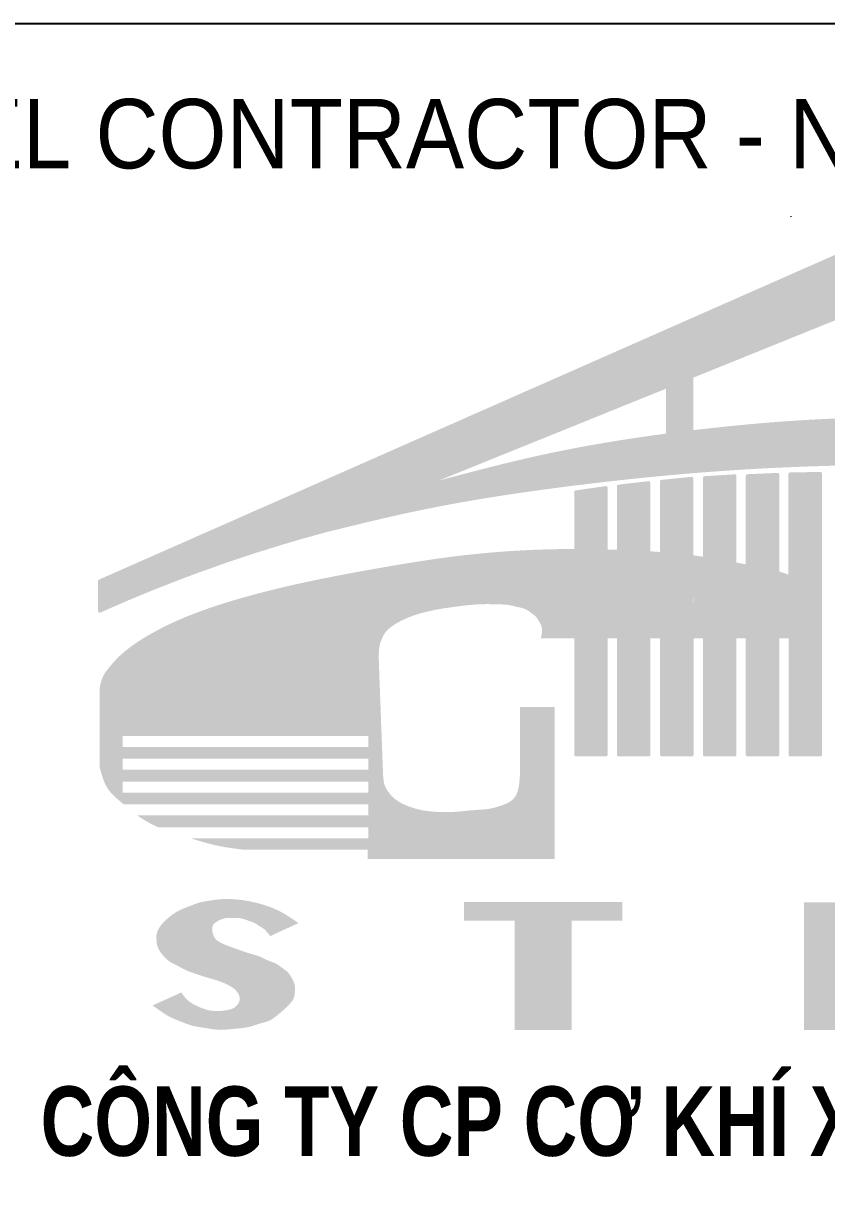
# Model space of a CAD drawing. Header units: inches. Extents: x 2 to 32666, y -5537 to 22.
# Drawn here: x 17400.42 to 17421.23, y -4098.97 to -4068.71 of the extents above; entities that cross this region are included whole.
import ezdxf
from ezdxf.enums import TextEntityAlignment as Align

# ---------------------------------------------------------------- set-up
doc = ezdxf.new("R2010")
doc.units = ezdxf.units.IN
doc.header["$MEASUREMENT"] = 0
doc.layers.add('2H-vua', color=2, linetype='Continuous', lineweight=20)
doc.layers.add('3', color=3, linetype='Continuous')
doc.layers.add('BAO KHUNG', color=31, linetype='Continuous')
doc.layers.add('Cover text', color=7, linetype='Continuous', true_color=0x52370f)
doc.styles.add('ARIAL-H', font='Vharial.ttf', dxfattribs={"width": 0.8})
doc.styles.get("Standard").update_dxf_attribs({"font": 'arial.ttf'})
doc.styles.add('TIEU DE', font='Vharialn.ttf')

# ---------------------------------------------------------------- blocks, each defined once
blk = doc.blocks.new('logo cpt')
at = {"layer": '2H-vua', "ltscale": 2}
h = blk.add_hatch(color=1, dxfattribs=at)
h.dxf.hatch_style = 1
edge = h.paths.add_edge_path()
edge.add_line((0, 0), (-59.277, -26.155))
edge.add_spline(control_points=[(-59.277, -26.155), (-59.307, -26.168), (-59.368, -26.193), (-59.374, -26.259), (-59.377, -26.292)], knot_values=[0, 0, 0, 0, 0.090528, 0.18293, 0.18293, 0.18293, 0.18293], degree=3, periodic=0)
edge.add_line((-59.377, -26.292), (-59.377, -28.414))
edge.add_spline(control_points=[(-59.377, -28.414), (-59.375, -28.438), (-59.371, -28.481), (-59.327, -28.53), (-59.27, -28.556), (-59.231, -28.544), (-59.213, -28.539)], knot_values=[0, 0, 0, 0, 0.068206, 0.126958, 0.189177, 0.244498, 0.244498, 0.244498, 0.244498], degree=3, periodic=0)
edge.add_line((-59.213, -28.539), (-57.353, -27.728))
edge.add_line((-57.353, -27.728), (-55.983, -27.156))
edge.add_line((-55.983, -27.156), (-54.903, -26.723))
edge.add_line((-54.903, -26.723), (-53.897, -26.328))
edge.add_line((-53.897, -26.328), (-52.38, -25.752))
edge.add_line((-52.38, -25.752), (-50.19, -24.97))
edge.add_line((-50.19, -24.97), (-49.016, -24.576))
edge.add_line((-49.016, -24.576), (-47.952, -24.226))
edge.add_line((-47.952, -24.226), (-46.167, -23.671))
edge.add_line((-46.167, -23.671), (-44.707, -23.241))
edge.add_line((-44.707, -23.241), (-43.013, -22.77))
edge.add_spline(control_points=[(-43.013, -22.77), (-40.847, -22.235), (-35.088, -20.813), (-24.452, -19.2), (-12.26, -18.036), (-3.723, -17.898), (0, -17.838)], knot_values=[0, 0, 0, 0, 6.689632, 17.790922, 32.231173, 43.398154, 43.398154, 43.398154, 43.398154], degree=3, periodic=0)
edge.add_spline(control_points=[(0, -17.838), (3.723, -17.898), (12.26, -18.036), (24.452, -19.2), (35.088, -20.813), (40.847, -22.235), (43.013, -22.77)], knot_values=[0, 0, 0, 0, 11.166981, 25.607232, 36.708522, 43.398154, 43.398154, 43.398154, 43.398154], degree=3, periodic=0)
edge.add_line((43.013, -22.77), (44.707, -23.241))
edge.add_line((44.707, -23.241), (46.167, -23.671))
edge.add_line((46.167, -23.671), (47.952, -24.226))
edge.add_line((47.952, -24.226), (49.016, -24.576))
edge.add_line((49.016, -24.576), (50.19, -24.97))
edge.add_line((50.19, -24.97), (52.38, -25.752))
edge.add_line((52.38, -25.752), (53.897, -26.328))
edge.add_line((53.897, -26.328), (54.903, -26.723))
edge.add_line((54.903, -26.723), (55.983, -27.156))
edge.add_line((55.983, -27.156), (57.353, -27.728))
edge.add_line((57.353, -27.728), (59.213, -28.539))
edge.add_spline(control_points=[(59.213, -28.539), (59.231, -28.544), (59.27, -28.556), (59.327, -28.53), (59.371, -28.481), (59.375, -28.438), (59.377, -28.414)], knot_values=[0, 0, 0, 0, 0.055322, 0.11754, 0.176292, 0.244498, 0.244498, 0.244498, 0.244498], degree=3, periodic=0)
edge.add_line((59.377, -28.414), (59.377, -26.292))
edge.add_spline(control_points=[(59.377, -26.292), (59.374, -26.259), (59.368, -26.193), (59.307, -26.168), (59.277, -26.155)], knot_values=[0, 0, 0, 0, 0.092401, 0.18293, 0.18293, 0.18293, 0.18293], degree=3, periodic=0)
edge.add_line((59.277, -26.155), (0, 0))
edge = h.paths.add_edge_path(flags=16)
edge.add_line((0.997, -5.35), (16.528, -11.63))
edge.add_line((16.528, -11.63), (16.528, -15.41))
edge.add_spline(control_points=[(16.528, -15.41), (13.874, -15.092), (8.705, -14.606), (3.515, -14.466), (0.997, -14.398)], knot_values=[18.676889, 18.676889, 18.676889, 18.676889, 26.68916, 34.246708, 34.246708, 34.246708, 34.246708], degree=3, periodic=0)
edge.add_line((0.997, -14.398), (0.997, -5.35))
edge = h.paths.add_edge_path(flags=16)
edge.add_line((-0.997, -5.35), (-0.997, -14.398))
edge.add_spline(control_points=[(-0.997, -14.398), (-3.515, -14.466), (-8.705, -14.606), (-13.874, -15.092), (-16.528, -15.41)], knot_values=[18.676889, 18.676889, 18.676889, 18.676889, 26.234437, 34.246708, 34.246708, 34.246708, 34.246708], degree=3, periodic=0)
edge.add_line((-16.528, -15.41), (-16.528, -11.63))
edge.add_line((-16.528, -11.63), (-0.997, -5.35))
edge = h.paths.add_edge_path(flags=16)
edge.add_line((18.495, -12.426), (34.834, -19.033))
edge.add_spline(control_points=[(34.834, -19.033), (32.364, -18.379), (26.982, -16.955), (21.483, -16.054), (18.495, -15.658)], knot_values=[0, 0, 0, 0, 7.661393, 16.695244, 16.695244, 16.695244, 16.695244], degree=3, periodic=0)
edge.add_line((18.495, -15.658), (18.495, -12.426))
edge = h.paths.add_edge_path(flags=16)
edge.add_line((-18.495, -12.426), (-18.495, -15.658))
edge.add_spline(control_points=[(-18.495, -15.658), (-21.483, -16.054), (-26.982, -16.955), (-32.364, -18.379), (-34.834, -19.033)], knot_values=[0, 0, 0, 0, 9.033851, 16.695244, 16.695244, 16.695244, 16.695244], degree=3, periodic=0)
edge.add_line((-34.834, -19.033), (-18.495, -12.426))
h = blk.add_hatch(color=1, dxfattribs=at)
h.dxf.hatch_style = 1
edge = h.paths.add_edge_path()
edge.add_spline(control_points=[(-22.695, -30.389), (-22.695, -28.259), (-22.695, -26.128), (-22.695, -23.997)], knot_values=[0.65234, 0.65234, 0.65234, 0.65234, 0.984869, 0.984869, 0.984869, 0.984869], weights=[1, 1, 1, 1], degree=3, periodic=0)
edge.add_spline(control_points=[(-22.695, -23.997), (-22.695, -22.513), (-22.695, -21.029), (-22.695, -19.544)], knot_values=[0.984869, 0.984869, 0.984869, 0.984869, 1.216541, 1.216541, 1.216541, 1.216541], weights=[1, 1, 1, 1], degree=3, periodic=0)
edge.add_spline(control_points=[(-22.695, -19.544), (-22.699, -19.53), (-22.707, -19.505), (-22.731, -19.468), (-22.765, -19.448), (-22.801, -19.431), (-22.824, -19.435), (-22.837, -19.437)], knot_values=[1.216541, 1.216541, 1.216541, 1.216541, 1.259596, 1.296989, 1.345872, 1.376028, 1.41378, 1.41378, 1.41378, 1.41378], weights=[1, 1, 1, 1, 1, 1, 1, 1], degree=3, periodic=0)
edge.add_line((-22.837, -19.437), (-24.981, -19.745))
edge.add_spline(control_points=[(-24.981, -19.745), (-25, -19.748), (-25.036, -19.755), (-25.076, -19.793), (-25.098, -19.834), (-25.099, -19.862), (-25.099, -19.873)], knot_values=[2.217254, 2.217254, 2.217254, 2.217254, 2.274562, 2.326082, 2.37697, 2.409598, 2.409598, 2.409598, 2.409598], weights=[1, 1, 1, 1, 1, 1, 1], degree=3, periodic=0)
edge.add_spline(control_points=[(-25.099, -19.873), (-25.099, -21.237), (-25.099, -22.601), (-25.099, -23.965)], knot_values=[2.000673, 2.000673, 2.000673, 2.000673, 2.217254, 2.217254, 2.217254, 2.217254], weights=[1, 1, 1, 1], degree=3, periodic=0)
edge.add_spline(control_points=[(-25.099, -23.965), (-25.099, -26.107), (-25.099, -28.248), (-25.099, -30.389)], knot_values=[1.660641, 1.660641, 1.660641, 1.660641, 2.000673, 2.000673, 2.000673, 2.000673], weights=[1, 1, 1, 1], degree=3, periodic=0)
edge.add_spline(control_points=[(-25.099, -30.389), (-25.099, -33.182), (-25.099, -35.974), (-25.099, -38.767)], knot_values=[1.217254, 1.217254, 1.217254, 1.217254, 1.660641, 1.660641, 1.660641, 1.660641], weights=[1, 1, 1, 1], degree=3, periodic=0)
edge.add_spline(control_points=[(-25.099, -38.767), (-25.096, -38.791), (-25.087, -38.842), (-25.028, -38.899), (-24.979, -38.898), (-24.957, -38.897)], knot_values=[1, 1, 1, 1, 1.073403, 1.153898, 1.217254, 1.217254, 1.217254, 1.217254], weights=[1, 1, 1, 1, 1, 1], degree=3, periodic=0)
edge.add_spline(control_points=[(-24.957, -38.897), (-24.251, -38.897), (-23.544, -38.897), (-22.837, -38.897)], knot_values=[0, 0, 0, 0, 1, 1, 1, 1], weights=[1, 1, 1, 1], degree=3, periodic=0)
edge.add_spline(control_points=[(-22.837, -38.897), (-22.815, -38.898), (-22.761, -38.9), (-22.705, -38.837), (-22.698, -38.786), (-22.695, -38.767)], knot_values=[0, 0, 0, 0, 0.063356, 0.156751, 0.216541, 0.216541, 0.216541, 0.216541], weights=[1, 1, 1, 1, 1, 1], degree=3, periodic=0)
edge.add_spline(control_points=[(-22.695, -38.767), (-22.695, -35.974), (-22.695, -33.182), (-22.695, -30.389)], knot_values=[0.216541, 0.216541, 0.216541, 0.216541, 0.65234, 0.65234, 0.65234, 0.65234], weights=[1, 1, 1, 1], degree=3, periodic=0)
edge = h.paths.add_edge_path()
edge.add_spline(control_points=[(-19.622, -30.389), (-19.622, -28.323), (-19.622, -26.24), (-19.622, -24.13)], knot_values=[0.650819, 0.650819, 0.650819, 0.650819, 0.970014, 0.970014, 0.970014, 0.970014], weights=[1, 1, 1, 1], degree=3, periodic=0)
edge.add_spline(control_points=[(-19.622, -24.13), (-19.622, -22.501), (-19.622, -20.855), (-19.622, -19.187)], knot_values=[0.970014, 0.970014, 0.970014, 0.970014, 1.216541, 1.216541, 1.216541, 1.216541], weights=[1, 1, 1, 1], degree=3, periodic=0)
edge.add_spline(control_points=[(-19.622, -19.187), (-19.626, -19.173), (-19.634, -19.148), (-19.658, -19.111), (-19.692, -19.091), (-19.728, -19.074), (-19.751, -19.078), (-19.764, -19.08)], knot_values=[1.216541, 1.216541, 1.216541, 1.216541, 1.259596, 1.296989, 1.345872, 1.376028, 1.41378, 1.41378, 1.41378, 1.41378], weights=[1, 1, 1, 1, 1, 1, 1, 1], degree=3, periodic=0)
edge.add_line((-19.764, -19.08), (-21.907, -19.331))
edge.add_spline(control_points=[(-21.907, -19.331), (-21.927, -19.334), (-21.963, -19.341), (-22.003, -19.379), (-22.025, -19.42), (-22.026, -19.448), (-22.026, -19.459)], knot_values=[2.217254, 2.217254, 2.217254, 2.217254, 2.274562, 2.326082, 2.37697, 2.409598, 2.409598, 2.409598, 2.409598], weights=[1, 1, 1, 1, 1, 1, 1], degree=3, periodic=0)
edge.add_spline(control_points=[(-22.026, -19.459), (-22.026, -20.999), (-22.026, -22.516), (-22.026, -24.017)], knot_values=[1.987897, 1.987897, 1.987897, 1.987897, 2.217254, 2.217254, 2.217254, 2.217254], weights=[1, 1, 1, 1], degree=3, periodic=0)
edge.add_spline(control_points=[(-22.026, -24.017), (-22.026, -26.171), (-22.026, -28.29), (-22.026, -30.389)], knot_values=[1.658755, 1.658755, 1.658755, 1.658755, 1.987897, 1.987897, 1.987897, 1.987897], weights=[1, 1, 1, 1], degree=3, periodic=0)
edge.add_spline(control_points=[(-22.026, -30.389), (-22.026, -33.206), (-22.026, -35.986), (-22.026, -38.767)], knot_values=[1.217254, 1.217254, 1.217254, 1.217254, 1.658755, 1.658755, 1.658755, 1.658755], weights=[1, 1, 1, 1], degree=3, periodic=0)
edge.add_spline(control_points=[(-22.026, -38.767), (-22.023, -38.791), (-22.014, -38.842), (-21.955, -38.899), (-21.906, -38.898), (-21.884, -38.897)], knot_values=[1, 1, 1, 1, 1.073403, 1.153898, 1.217254, 1.217254, 1.217254, 1.217254], weights=[1, 1, 1, 1, 1, 1], degree=3, periodic=0)
edge.add_spline(control_points=[(-21.884, -38.897), (-21.178, -38.897), (-20.471, -38.897), (-19.764, -38.897)], knot_values=[0, 0, 0, 0, 1, 1, 1, 1], weights=[1, 1, 1, 1], degree=3, periodic=0)
edge.add_spline(control_points=[(-19.764, -38.897), (-19.742, -38.898), (-19.688, -38.9), (-19.632, -38.837), (-19.625, -38.786), (-19.622, -38.767)], knot_values=[0, 0, 0, 0, 0.063356, 0.156751, 0.216541, 0.216541, 0.216541, 0.216541], weights=[1, 1, 1, 1, 1, 1], degree=3, periodic=0)
edge.add_spline(control_points=[(-19.622, -38.767), (-19.622, -35.984), (-19.622, -33.201), (-19.622, -30.389)], knot_values=[0.216541, 0.216541, 0.216541, 0.216541, 0.650819, 0.650819, 0.650819, 0.650819], weights=[1, 1, 1, 1], degree=3, periodic=0)
edge = h.paths.add_edge_path()
edge.add_spline(control_points=[(-16.507, -30.389), (-16.509, -28.433), (-16.511, -26.45), (-16.514, -24.422)], knot_values=[0.6495, 0.6495, 0.6495, 0.6495, 0.949016, 0.949016, 0.949016, 0.949016], weights=[1, 1, 1, 1], degree=3, periodic=0)
edge.add_spline(control_points=[(-16.514, -24.422), (-16.517, -22.612), (-16.521, -20.766), (-16.527, -18.872)], knot_values=[0.949016, 0.949016, 0.949016, 0.949016, 1.216541, 1.216541, 1.216541, 1.216541], weights=[1, 1, 1, 1], degree=3, periodic=0)
edge.add_spline(control_points=[(-16.527, -18.872), (-16.531, -18.858), (-16.539, -18.832), (-16.564, -18.795), (-16.597, -18.775), (-16.634, -18.758), (-16.657, -18.762), (-16.669, -18.765)], knot_values=[1.216541, 1.216541, 1.216541, 1.216541, 1.259596, 1.296989, 1.345872, 1.376028, 1.41378, 1.41378, 1.41378, 1.41378], weights=[1, 1, 1, 1, 1, 1, 1, 1], degree=3, periodic=0)
edge.add_line((-16.669, -18.765), (-18.813, -18.989))
edge.add_spline(control_points=[(-18.813, -18.989), (-18.832, -18.992), (-18.868, -18.999), (-18.909, -19.037), (-18.93, -19.078), (-18.931, -19.106), (-18.932, -19.117)], knot_values=[2.217254, 2.217254, 2.217254, 2.217254, 2.274562, 2.326082, 2.37697, 2.409598, 2.409598, 2.409598, 2.409598], weights=[1, 1, 1, 1, 1, 1, 1], degree=3, periodic=0)
edge.add_spline(control_points=[(-18.932, -19.117), (-18.926, -20.846), (-18.923, -22.53), (-18.92, -24.18)], knot_values=[1.972104, 1.972104, 1.972104, 1.972104, 2.217254, 2.217254, 2.217254, 2.217254], weights=[1, 1, 1, 1], degree=3, periodic=0)
edge.add_spline(control_points=[(-18.92, -24.18), (-18.916, -26.298), (-18.914, -28.36), (-18.912, -30.389)], knot_values=[1.657232, 1.657232, 1.657232, 1.657232, 1.972104, 1.972104, 1.972104, 1.972104], weights=[1, 1, 1, 1], degree=3, periodic=0)
edge.add_spline(control_points=[(-18.912, -30.389), (-18.911, -33.225), (-18.911, -35.996), (-18.911, -38.767)], knot_values=[1.217254, 1.217254, 1.217254, 1.217254, 1.657232, 1.657232, 1.657232, 1.657232], weights=[1, 1, 1, 1], degree=3, periodic=0)
edge.add_spline(control_points=[(-18.911, -38.767), (-18.907, -38.791), (-18.899, -38.842), (-18.839, -38.899), (-18.79, -38.898), (-18.768, -38.897)], knot_values=[1, 1, 1, 1, 1.073403, 1.153898, 1.217254, 1.217254, 1.217254, 1.217254], weights=[1, 1, 1, 1, 1, 1], degree=3, periodic=0)
edge.add_spline(control_points=[(-18.768, -38.897), (-18.062, -38.897), (-17.355, -38.897), (-16.648, -38.897)], knot_values=[0, 0, 0, 0, 1, 1, 1, 1], weights=[1, 1, 1, 1], degree=3, periodic=0)
edge.add_spline(control_points=[(-16.648, -38.897), (-16.626, -38.898), (-16.572, -38.9), (-16.516, -38.837), (-16.509, -38.786), (-16.506, -38.767)], knot_values=[0, 0, 0, 0, 0.063356, 0.156751, 0.216541, 0.216541, 0.216541, 0.216541], weights=[1, 1, 1, 1, 1, 1], degree=3, periodic=0)
edge.add_spline(control_points=[(-16.506, -38.767), (-16.506, -35.992), (-16.506, -33.218), (-16.507, -30.389)], knot_values=[0.216541, 0.216541, 0.216541, 0.216541, 0.6495, 0.6495, 0.6495, 0.6495], weights=[1, 1, 1, 1], degree=3, periodic=0)
edge = h.paths.add_edge_path()
edge.add_spline(control_points=[(-13.415, -30.389), (-13.415, -26.662), (-13.415, -22.816), (-13.415, -18.696)], knot_values=[0.648777, 0.648777, 0.648777, 0.648777, 1.216541, 1.216541, 1.216541, 1.216541], weights=[1, 1, 1, 1], degree=3, periodic=0)
edge.add_spline(control_points=[(-13.415, -18.696), (-13.42, -18.682), (-13.428, -18.657), (-13.452, -18.62), (-13.486, -18.6), (-13.522, -18.583), (-13.545, -18.587), (-13.558, -18.589)], knot_values=[1.216541, 1.216541, 1.216541, 1.216541, 1.259596, 1.296989, 1.345872, 1.376028, 1.41378, 1.41378, 1.41378, 1.41378], weights=[1, 1, 1, 1, 1, 1, 1, 1], degree=3, periodic=0)
edge.add_line((-13.558, -18.589), (-15.701, -18.722))
edge.add_spline(control_points=[(-15.701, -18.722), (-15.72, -18.726), (-15.757, -18.732), (-15.797, -18.77), (-15.818, -18.812), (-15.82, -18.84), (-15.82, -18.85)], knot_values=[2.217254, 2.217254, 2.217254, 2.217254, 2.274562, 2.326082, 2.37697, 2.409598, 2.409598, 2.409598, 2.409598], weights=[1, 1, 1, 1, 1, 1, 1], degree=3, periodic=0)
edge.add_spline(control_points=[(-15.82, -18.85), (-15.82, -20.806), (-15.82, -22.688), (-15.82, -24.518)], knot_values=[1.950128, 1.950128, 1.950128, 1.950128, 2.217254, 2.217254, 2.217254, 2.217254], weights=[1, 1, 1, 1], degree=3, periodic=0)
edge.add_spline(control_points=[(-15.82, -24.518), (-15.82, -26.531), (-15.82, -28.48), (-15.82, -30.389)], knot_values=[1.656067, 1.656067, 1.656067, 1.656067, 1.950128, 1.950128, 1.950128, 1.950128], weights=[1, 1, 1, 1], degree=3, periodic=0)
edge.add_spline(control_points=[(-15.82, -30.389), (-15.82, -33.239), (-15.82, -36.003), (-15.82, -38.767)], knot_values=[1.217254, 1.217254, 1.217254, 1.217254, 1.656067, 1.656067, 1.656067, 1.656067], weights=[1, 1, 1, 1], degree=3, periodic=0)
edge.add_spline(control_points=[(-15.82, -38.767), (-15.816, -38.791), (-15.808, -38.842), (-15.749, -38.899), (-15.7, -38.898), (-15.678, -38.897)], knot_values=[1, 1, 1, 1, 1.073403, 1.153898, 1.217254, 1.217254, 1.217254, 1.217254], weights=[1, 1, 1, 1, 1, 1], degree=3, periodic=0)
edge.add_spline(control_points=[(-15.678, -38.897), (-14.971, -38.897), (-14.264, -38.897), (-13.557, -38.897)], knot_values=[0, 0, 0, 0, 1, 1, 1, 1], weights=[1, 1, 1, 1], degree=3, periodic=0)
edge.add_spline(control_points=[(-13.557, -38.897), (-13.536, -38.898), (-13.482, -38.9), (-13.425, -38.837), (-13.418, -38.786), (-13.415, -38.767)], knot_values=[0, 0, 0, 0, 0.063356, 0.156751, 0.216541, 0.216541, 0.216541, 0.216541], weights=[1, 1, 1, 1, 1, 1], degree=3, periodic=0)
edge.add_spline(control_points=[(-13.415, -38.767), (-13.415, -35.997), (-13.415, -33.228), (-13.415, -30.389)], knot_values=[0.216541, 0.216541, 0.216541, 0.216541, 0.648777, 0.648777, 0.648777, 0.648777], weights=[1, 1, 1, 1], degree=3, periodic=0)
edge = h.paths.add_edge_path()
edge.add_spline(control_points=[(-10.338, -30.389), (-10.338, -28.821), (-10.338, -27.228), (-10.338, -25.6)], knot_values=[0.648359, 0.648359, 0.648359, 0.648359, 0.88662, 0.88662, 0.88662, 0.88662], weights=[1, 1, 1, 1], degree=3, periodic=0)
edge.add_spline(control_points=[(-10.338, -25.6), (-10.338, -23.345), (-10.338, -21.021), (-10.338, -18.594)], knot_values=[0.88662, 0.88662, 0.88662, 0.88662, 1.216541, 1.216541, 1.216541, 1.216541], weights=[1, 1, 1, 1], degree=3, periodic=0)
edge.add_spline(control_points=[(-10.338, -18.594), (-10.342, -18.58), (-10.35, -18.554), (-10.375, -18.518), (-10.408, -18.498), (-10.445, -18.48), (-10.467, -18.484), (-10.48, -18.487)], knot_values=[1.216541, 1.216541, 1.216541, 1.216541, 1.259596, 1.296989, 1.345872, 1.376028, 1.41378, 1.41378, 1.41378, 1.41378], weights=[1, 1, 1, 1, 1, 1, 1, 1], degree=3, periodic=0)
edge.add_line((-10.48, -18.487), (-12.624, -18.577))
edge.add_spline(control_points=[(-12.624, -18.577), (-12.643, -18.58), (-12.679, -18.587), (-12.72, -18.625), (-12.741, -18.666), (-12.742, -18.694), (-12.743, -18.705)], knot_values=[2.217254, 2.217254, 2.217254, 2.217254, 2.274562, 2.326082, 2.37697, 2.409598, 2.409598, 2.409598, 2.409598], weights=[1, 1, 1, 1, 1, 1, 1], degree=3, periodic=0)
edge.add_spline(control_points=[(-12.743, -18.705), (-12.743, -20.92), (-12.743, -23.032), (-12.743, -25.072)], knot_values=[1.920589, 1.920589, 1.920589, 1.920589, 2.217254, 2.217254, 2.217254, 2.217254], weights=[1, 1, 1, 1], degree=3, periodic=0)
edge.add_spline(control_points=[(-12.743, -25.072), (-12.743, -26.895), (-12.743, -28.66), (-12.743, -30.389)], knot_values=[1.655439, 1.655439, 1.655439, 1.655439, 1.920589, 1.920589, 1.920589, 1.920589], weights=[1, 1, 1, 1], degree=3, periodic=0)
edge.add_spline(control_points=[(-12.743, -30.389), (-12.743, -33.247), (-12.743, -36.007), (-12.743, -38.767)], knot_values=[1.217254, 1.217254, 1.217254, 1.217254, 1.655439, 1.655439, 1.655439, 1.655439], weights=[1, 1, 1, 1], degree=3, periodic=0)
edge.add_spline(control_points=[(-12.743, -38.767), (-12.739, -38.791), (-12.731, -38.842), (-12.672, -38.899), (-12.622, -38.898), (-12.601, -38.897)], knot_values=[1, 1, 1, 1, 1.073403, 1.153898, 1.217254, 1.217254, 1.217254, 1.217254], weights=[1, 1, 1, 1, 1, 1], degree=3, periodic=0)
edge.add_spline(control_points=[(-12.601, -38.897), (-11.894, -38.897), (-11.187, -38.897), (-10.48, -38.897)], knot_values=[0, 0, 0, 0, 1, 1, 1, 1], weights=[1, 1, 1, 1], degree=3, periodic=0)
edge.add_spline(control_points=[(-10.48, -38.897), (-10.458, -38.898), (-10.404, -38.9), (-10.348, -38.837), (-10.341, -38.786), (-10.338, -38.767)], knot_values=[0, 0, 0, 0, 0.063356, 0.156751, 0.216541, 0.216541, 0.216541, 0.216541], weights=[1, 1, 1, 1, 1, 1], degree=3, periodic=0)
edge.add_spline(control_points=[(-10.338, -38.767), (-10.338, -36), (-10.338, -33.233), (-10.338, -30.389)], knot_values=[0.216541, 0.216541, 0.216541, 0.216541, 0.648359, 0.648359, 0.648359, 0.648359], weights=[1, 1, 1, 1], degree=3, periodic=0)
edge = h.paths.add_edge_path()
edge.add_spline(control_points=[(-7.264, -38.767), (-7.264, -32.359), (-7.264, -25.952), (-7.264, -18.521)], knot_values=[0.216541, 0.216541, 0.216541, 0.216541, 1.216541, 1.216541, 1.216541, 1.216541], weights=[1, 1, 1, 1], degree=3, periodic=0)
edge.add_spline(control_points=[(-7.264, -18.521), (-7.268, -18.508), (-7.276, -18.482), (-7.3, -18.445), (-7.334, -18.425), (-7.37, -18.408), (-7.393, -18.412), (-7.406, -18.414)], knot_values=[1.216541, 1.216541, 1.216541, 1.216541, 1.259596, 1.296989, 1.345872, 1.376028, 1.41378, 1.41378, 1.41378, 1.41378], weights=[1, 1, 1, 1, 1, 1, 1, 1], degree=3, periodic=0)
edge.add_line((-7.406, -18.414), (-9.561, -18.455))
edge.add_spline(control_points=[(-9.561, -18.455), (-9.58, -18.458), (-9.617, -18.465), (-9.657, -18.503), (-9.678, -18.544), (-9.68, -18.572), (-9.68, -18.583)], knot_values=[2.217254, 2.217254, 2.217254, 2.217254, 2.274562, 2.326082, 2.37697, 2.409598, 2.409598, 2.409598, 2.409598], weights=[1, 1, 1, 1, 1, 1, 1], degree=3, periodic=0)
edge.add_spline(control_points=[(-9.68, -18.583), (-9.676, -21.125), (-9.674, -23.522), (-9.672, -25.823)], knot_values=[1.882275, 1.882275, 1.882275, 1.882275, 2.217254, 2.217254, 2.217254, 2.217254], weights=[1, 1, 1, 1], degree=3, periodic=0)
edge.add_spline(control_points=[(-9.672, -25.823), (-9.671, -27.384), (-9.67, -28.901), (-9.669, -30.389)], knot_values=[1.654916, 1.654916, 1.654916, 1.654916, 1.882275, 1.882275, 1.882275, 1.882275], weights=[1, 1, 1, 1], degree=3, periodic=0)
edge.add_spline(control_points=[(-9.669, -30.389), (-9.668, -33.254), (-9.668, -36.01), (-9.668, -38.767)], knot_values=[1.217254, 1.217254, 1.217254, 1.217254, 1.654916, 1.654916, 1.654916, 1.654916], weights=[1, 1, 1, 1], degree=3, periodic=0)
edge.add_spline(control_points=[(-9.668, -38.767), (-9.665, -38.791), (-9.657, -38.842), (-9.597, -38.899), (-9.548, -38.898), (-9.526, -38.897)], knot_values=[1, 1, 1, 1, 1.073403, 1.153898, 1.217254, 1.217254, 1.217254, 1.217254], weights=[1, 1, 1, 1, 1, 1], degree=3, periodic=0)
edge.add_spline(control_points=[(-9.526, -38.897), (-8.82, -38.897), (-8.113, -38.897), (-7.406, -38.897)], knot_values=[0, 0, 0, 0, 1, 1, 1, 1], weights=[1, 1, 1, 1], degree=3, periodic=0)
edge.add_spline(control_points=[(-7.406, -38.897), (-7.384, -38.898), (-7.33, -38.9), (-7.274, -38.837), (-7.267, -38.786), (-7.264, -38.767)], knot_values=[0, 0, 0, 0, 0.063356, 0.156751, 0.216541, 0.216541, 0.216541, 0.216541], weights=[1, 1, 1, 1, 1, 1], degree=3, periodic=0)
at = {"layer": '2H-vua', "ltscale": 2, "true_color": 0x0000bd}
h = blk.add_hatch(color=172, dxfattribs=at)
h.dxf.hatch_style = 1
edge = h.paths.add_edge_path()
edge.add_line((-26.501, -35.338), (-28.987, -35.338))
edge.add_line((-28.987, -35.338), (-28.987, -39.844))
edge.add_spline(control_points=[(-28.987, -39.844), (-28.997, -40.07), (-29.019, -40.542), (-29.094, -41.201), (-29.29, -41.788), (-29.8, -42.267), (-30.466, -42.472), (-31.199, -42.693), (-31.939, -42.727), (-32.803, -42.802), (-33.814, -42.912), (-34.933, -42.903), (-35.934, -42.819), (-36.774, -42.586), (-37.469, -42.321), (-38.079, -41.935), (-38.525, -41.408), (-38.804, -40.912), (-38.829, -40.473), (-38.849, -40.28), (-38.855, -40.215)], knot_values=[0, 0, 0, 0, 0.679106, 1.416411, 1.991685, 2.486653, 3.449332, 4.04487, 4.779635, 5.6579, 6.651397, 7.82701, 9.009902, 9.65126, 10.433258, 11.240547, 11.77736, 12.501996, 12.886685, 13.084173, 13.084173, 13.084173, 13.084173], degree=3, periodic=0)
edge.add_line((-38.855, -40.215), (-39.169, -31.807))
edge.add_spline(control_points=[(-39.169, -31.807), (-39.165, -31.594), (-39.159, -31.285), (-39.103, -30.848), (-38.969, -30.49), (-38.686, -29.835), (-37.658, -29.11), (-35.869, -28.432), (-33.896, -28.14), (-31.996, -27.91), (-30.758, -27.939), (-29.817, -27.97), (-29.224, -28.145), (-28.64, -28.223), (-28.201, -28.556), (-27.844, -28.812), (-27.63, -29.159), (-27.446, -29.479), (-27.388, -29.808), (-27.428, -30.108), (-27.476, -30.289), (-27.503, -30.389)], knot_values=[0, 0, 0, 0, 0.639974, 0.927001, 1.315485, 1.784934, 3.04414, 4.896322, 7.542101, 8.98199, 10.633425, 11.259738, 11.786572, 12.490614, 12.976547, 13.417104, 13.795301, 14.182315, 14.521901, 14.772084, 15.08434, 15.08434, 15.08434, 15.08434], degree=3, periodic=0)
edge.add_line((-27.503, -30.389), (-25.099, -30.389))
edge.add_spline(control_points=[(-25.099, -30.389), (-25.099, -28.248), (-25.099, -26.107), (-25.099, -23.965)], knot_values=[1.660641, 1.660641, 1.660641, 1.660641, 2.000673, 2.000673, 2.000673, 2.000673], weights=[1, 1, 1, 1], degree=3, periodic=0)
edge.add_spline(control_points=[(-25.099, -23.965), (-25.929, -23.965), (-28.918, -24.012), (-33.616, -24.403), (-40.908, -25.614), (-48.292, -27.048), (-54.765, -29.38), (-57.825, -31.52), (-58.67, -32.616), (-58.88, -32.887)], knot_values=[0, 0, 0, 0, 2.488239, 8.970845, 14.111923, 24.664854, 31.502662, 34.620973, 35.647344, 35.647344, 35.647344, 35.647344], degree=3, periodic=0)
edge.add_spline(control_points=[(-58.88, -32.887), (-58.979, -33.082), (-59.148, -33.414), (-59.216, -33.78), (-59.244, -33.933)], knot_values=[0, 0, 0, 0, 0.649396, 1.111903, 1.111903, 1.111903, 1.111903], degree=3, periodic=0)
edge.add_line((-59.244, -33.933), (-59.244, -39.706))
edge.add_spline(control_points=[(-59.244, -39.706), (-59.102, -40.241), (-58.821, -41.306), (-57.945, -41.992), (-57.531, -42.338)], knot_values=[0, 0, 0, 0, 1.615996, 3.213839, 3.213839, 3.213839, 3.213839], degree=3, periodic=0)
edge.add_line((-57.531, -42.338), (-39.921, -42.338))
edge.add_line((-39.921, -42.338), (-39.921, -43.127))
edge.add_line((-39.921, -43.127), (-56.56, -43.127))
edge.add_spline(control_points=[(-56.56, -43.127), (-56.086, -43.473), (-55.564, -43.762), (-55.024, -44.003)], knot_values=[4.464767, 4.464767, 4.464767, 4.464767, 6.233584, 6.233584, 6.233584, 6.233584], degree=3, periodic=0)
edge.add_line((-55.024, -44.003), (-39.921, -44.003))
edge.add_line((-39.921, -44.003), (-39.921, -44.792))
edge.add_line((-39.921, -44.792), (-52.696, -44.792))
edge.add_spline(control_points=[(-52.696, -44.792), (-52.068, -44.985), (-50.807, -45.372), (-49.499, -45.535), (-48.843, -45.616)], knot_values=[0, 0, 0, 0, 1.969376, 3.947208, 3.947208, 3.947208, 3.947208], degree=3, periodic=0)
edge.add_line((-48.843, -45.616), (-39.955, -45.616))
edge.add_line((-39.955, -45.616), (-39.955, -46.279))
edge.add_line((-39.955, -46.279), (-26.501, -46.279))
edge.add_line((-26.501, -46.279), (-26.501, -35.338))
h.paths.add_polyline_path([(-39.921, -41.496), (-57.597, -41.496), (-57.597, -40.708), (-39.921, -40.708)], flags=16)
h.paths.add_polyline_path([(-39.921, -39.857), (-57.597, -39.857), (-57.597, -39.068), (-39.921, -39.068)], flags=16)
h.paths.add_polyline_path([(-39.921, -38.212), (-57.597, -38.212), (-57.597, -37.423), (-39.921, -37.423)], flags=16)
edge = h.paths.add_edge_path()
edge.add_spline(control_points=[(-22.026, -30.389), (-22.026, -28.29), (-22.026, -26.171), (-22.026, -24.017)], knot_values=[1.658755, 1.658755, 1.658755, 1.658755, 1.987897, 1.987897, 1.987897, 1.987897], weights=[1, 1, 1, 1], degree=3, periodic=0)
edge.add_spline(control_points=[(-22.026, -24.017), (-22.138, -24.013), (-22.361, -24.007), (-22.584, -24), (-22.695, -23.997)], knot_values=[38.051452, 38.051452, 38.051452, 38.051452, 38.385889, 38.719297, 38.719297, 38.719297, 38.719297], degree=3, periodic=0)
edge.add_spline(control_points=[(-22.695, -23.997), (-22.695, -26.128), (-22.695, -28.259), (-22.695, -30.389)], knot_values=[0.65234, 0.65234, 0.65234, 0.65234, 0.984869, 0.984869, 0.984869, 0.984869], weights=[1, 1, 1, 1], degree=3, periodic=0)
edge.add_line((-22.695, -30.389), (-22.026, -30.389))
edge = h.paths.add_edge_path()
edge.add_spline(control_points=[(-18.915, -27.309), (-18.916, -26.278), (-18.918, -25.236), (-18.92, -24.18)], knot_values=[1.815146, 1.815146, 1.815146, 1.815146, 1.972104, 1.972104, 1.972104, 1.972104], weights=[1, 1, 1, 1], degree=3, periodic=0)
edge.add_spline(control_points=[(-18.92, -24.18), (-19.153, -24.162), (-19.388, -24.145), (-19.622, -24.13)], knot_values=[41.123651, 41.123651, 41.123651, 41.123651, 41.826885, 41.826885, 41.826885, 41.826885], degree=3, periodic=0)
edge.add_spline(control_points=[(-19.622, -24.13), (-19.622, -26.24), (-19.622, -28.323), (-19.622, -30.389)], knot_values=[0.650819, 0.650819, 0.650819, 0.650819, 0.970014, 0.970014, 0.970014, 0.970014], weights=[1, 1, 1, 1], degree=3, periodic=0)
edge.add_line((-19.622, -30.389), (-18.912, -30.389))
edge.add_spline(control_points=[(-18.912, -30.389), (-18.913, -29.372), (-18.914, -28.346), (-18.915, -27.309)], knot_values=[1.657232, 1.657232, 1.657232, 1.657232, 1.815146, 1.815146, 1.815146, 1.815146], weights=[1, 1, 1, 1], degree=3, periodic=0)
edge = h.paths.add_edge_path()
edge.add_spline(control_points=[(-15.82, -27.466), (-15.82, -26.497), (-15.82, -25.515), (-15.82, -24.518)], knot_values=[1.804407, 1.804407, 1.804407, 1.804407, 1.950128, 1.950128, 1.950128, 1.950128], weights=[1, 1, 1, 1], degree=3, periodic=0)
edge.add_spline(control_points=[(-15.82, -24.518), (-15.851, -24.513), (-15.882, -24.509), (-15.913, -24.504)], knot_values=[44.85263, 44.85263, 44.85263, 44.85263, 44.946366, 44.946366, 44.946366, 44.946366], degree=3, periodic=0)
edge.add_spline(control_points=[(-15.913, -24.504), (-15.93, -24.502), (-16.13, -24.473), (-16.331, -24.446), (-16.514, -24.422)], knot_values=[44.245123, 44.245123, 44.245123, 44.245123, 44.297839, 44.85263, 44.85263, 44.85263, 44.85263], degree=3, periodic=0)
edge.add_spline(control_points=[(-16.514, -24.422), (-16.514, -24.718), (-16.513, -25.014), (-16.513, -25.308)], knot_values=[0.905266, 0.905266, 0.905266, 0.905266, 0.949016, 0.949016, 0.949016, 0.949016], weights=[1, 1, 1, 1], degree=3, periodic=0)
edge.add_spline(control_points=[(-16.513, -25.308), (-16.51, -27.028), (-16.508, -28.718), (-16.507, -30.389)], knot_values=[0.6495, 0.6495, 0.6495, 0.6495, 0.905266, 0.905266, 0.905266, 0.905266], weights=[1, 1, 1, 1], degree=3, periodic=0)
edge.add_line((-16.507, -30.389), (-15.82, -30.389))
edge.add_spline(control_points=[(-15.82, -30.389), (-15.82, -29.95), (-15.82, -29.508), (-15.82, -29.065)], knot_values=[1.656067, 1.656067, 1.656067, 1.656067, 1.723738, 1.723738, 1.723738, 1.723738], weights=[1, 1, 1, 1], degree=3, periodic=0)
edge.add_spline(control_points=[(-15.82, -29.065), (-15.82, -28.535), (-15.82, -28.003), (-15.82, -27.466)], knot_values=[1.723738, 1.723738, 1.723738, 1.723738, 1.804404, 1.804404, 1.804404, 1.804404], weights=[1, 1, 1, 1], degree=3, periodic=0)
edge.add_spline(control_points=[(-15.82, -27.466), (-15.82, -27.466), (-15.82, -27.466), (-15.82, -27.466)], knot_values=[1.804404, 1.804404, 1.804404, 1.804404, 1.804407, 1.804407, 1.804407, 1.804407], weights=[1, 1, 1, 1], degree=3, periodic=0)
edge = h.paths.add_edge_path()
edge.add_spline(control_points=[(-12.743, -28.003), (-12.743, -27.04), (-12.743, -26.065), (-12.743, -25.072)], knot_values=[1.776179, 1.776179, 1.776179, 1.776179, 1.920589, 1.920589, 1.920589, 1.920589], weights=[1, 1, 1, 1], degree=3, periodic=0)
edge.add_spline(control_points=[(-12.743, -25.072), (-12.967, -25.025), (-13.191, -24.98), (-13.415, -24.935)], knot_values=[47.389322, 47.389322, 47.389322, 47.389322, 48.075391, 48.075391, 48.075391, 48.075391], degree=3, periodic=0)
edge.add_spline(control_points=[(-13.415, -24.935), (-13.415, -24.935), (-13.415, -24.935), (-13.415, -24.935)], knot_values=[47.389171, 47.389171, 47.389171, 47.389171, 47.389322, 47.389322, 47.389322, 47.389322], degree=3, periodic=0)
edge.add_spline(control_points=[(-13.415, -24.935), (-13.415, -25.39), (-13.415, -25.841), (-13.415, -26.29)], knot_values=[0.854166, 0.854166, 0.854166, 0.854166, 0.920674, 0.920674, 0.920674, 0.920674], weights=[1, 1, 1, 1], degree=3, periodic=0)
edge.add_spline(control_points=[(-13.415, -26.29), (-13.415, -26.568), (-13.415, -26.845), (-13.415, -27.121)], knot_values=[0.813011, 0.813011, 0.813011, 0.813011, 0.854166, 0.854166, 0.854166, 0.854166], weights=[1, 1, 1, 1], degree=3, periodic=0)
edge.add_spline(control_points=[(-13.415, -27.121), (-13.415, -27.304), (-13.415, -27.486), (-13.415, -27.668)], knot_values=[0.785786, 0.785786, 0.785786, 0.785786, 0.813011, 0.813011, 0.813011, 0.813011], weights=[1, 1, 1, 1], degree=3, periodic=0)
edge.add_spline(control_points=[(-13.415, -27.668), (-13.415, -28.576), (-13.415, -29.475), (-13.415, -30.367)], knot_values=[0.649905, 0.649905, 0.649905, 0.649905, 0.785786, 0.785786, 0.785786, 0.785786], weights=[1, 1, 1, 1], degree=3, periodic=0)
edge.add_spline(control_points=[(-13.415, -30.367), (-13.415, -30.375), (-13.415, -30.382), (-13.415, -30.389)], knot_values=[0.648777, 0.648777, 0.648777, 0.648777, 0.649905, 0.649905, 0.649905, 0.649905], weights=[1, 1, 1, 1], degree=3, periodic=0)
edge.add_line((-13.415, -30.389), (-12.743, -30.389))
edge.add_spline(control_points=[(-12.743, -30.389), (-12.743, -30.03), (-12.743, -29.669), (-12.743, -29.306)], knot_values=[1.655439, 1.655439, 1.655439, 1.655439, 1.710581, 1.710581, 1.710581, 1.710581], weights=[1, 1, 1, 1], degree=3, periodic=0)
edge.add_spline(control_points=[(-12.743, -29.306), (-12.743, -29.03), (-12.743, -28.754), (-12.743, -28.477)], knot_values=[1.710581, 1.710581, 1.710581, 1.710581, 1.752409, 1.752409, 1.752409, 1.752409], weights=[1, 1, 1, 1], degree=3, periodic=0)
edge.add_spline(control_points=[(-12.743, -28.477), (-12.743, -28.319), (-12.743, -28.161), (-12.743, -28.003)], knot_values=[1.752409, 1.752409, 1.752409, 1.752409, 1.776179, 1.776179, 1.776179, 1.776179], weights=[1, 1, 1, 1], degree=3, periodic=0)
edge = h.paths.add_edge_path()
edge.add_spline(control_points=[(-9.672, -25.823), (-9.754, -25.785), (-9.969, -25.689), (-10.197, -25.634), (-10.338, -25.6)], knot_values=[0, 0, 0, 0, 0.271115, 0.703489, 0.703489, 0.703489, 0.703489], degree=3, periodic=0)
edge.add_spline(control_points=[(-10.338, -25.6), (-10.338, -25.82), (-10.338, -26.038), (-10.338, -26.256)], knot_values=[0.854515, 0.854515, 0.854515, 0.854515, 0.88662, 0.88662, 0.88662, 0.88662], weights=[1, 1, 1, 1], degree=3, periodic=0)
edge.add_spline(control_points=[(-10.338, -26.256), (-10.338, -26.297), (-10.338, -26.338), (-10.338, -26.379)], knot_values=[0.848481, 0.848481, 0.848481, 0.848481, 0.854515, 0.854515, 0.854515, 0.854515], weights=[1, 1, 1, 1], degree=3, periodic=0)
edge.add_spline(control_points=[(-10.338, -26.379), (-10.338, -26.745), (-10.338, -27.109), (-10.338, -27.471)], knot_values=[0.794629, 0.794629, 0.794629, 0.794629, 0.848481, 0.848481, 0.848481, 0.848481], weights=[1, 1, 1, 1], degree=3, periodic=0)
edge.add_spline(control_points=[(-10.338, -27.471), (-10.338, -28.454), (-10.338, -29.426), (-10.338, -30.389)], knot_values=[0.64839, 0.64839, 0.64839, 0.64839, 0.794629, 0.794629, 0.794629, 0.794629], weights=[1, 1, 1, 1], degree=3, periodic=0)
edge.add_line((-10.338, -30.389), (-9.669, -30.389))
edge.add_spline(control_points=[(-9.669, -30.389), (-9.669, -30.286), (-9.67, -30.183), (-9.67, -30.079)], knot_values=[1.654916, 1.654916, 1.654916, 1.654916, 1.670697, 1.670697, 1.670697, 1.670697], weights=[1, 1, 1, 1], degree=3, periodic=0)
edge.add_spline(control_points=[(-9.67, -30.079), (-9.67, -29.343), (-9.67, -28.6), (-9.671, -27.848)], knot_values=[1.670697, 1.670697, 1.670697, 1.670697, 1.782814, 1.782814, 1.782814, 1.782814], weights=[1, 1, 1, 1], degree=3, periodic=0)
edge.add_spline(control_points=[(-9.671, -27.848), (-9.671, -27.18), (-9.671, -26.506), (-9.672, -25.823)], knot_values=[1.782814, 1.782814, 1.782814, 1.782814, 1.882275, 1.882275, 1.882275, 1.882275], weights=[1, 1, 1, 1], degree=3, periodic=0)
h = blk.add_hatch(color=172, dxfattribs=at)
h.dxf.hatch_style = 1
edge = h.paths.add_edge_path()
edge.add_spline(control_points=[(-44.945, -50.893), (-45.343, -50.617), (-45.984, -50.172), (-46.973, -49.715), (-47.863, -49.452), (-48.772, -49.25), (-49.692, -49.157), (-50.551, -49.147), (-51.336, -49.281), (-52.072, -49.383), (-52.686, -49.643), (-53.241, -49.844), (-53.758, -50.094), (-54.211, -50.415), (-54.6, -50.764), (-54.872, -51.077), (-55.09, -51.429), (-55.204, -51.8), (-55.152, -52.122), (-55.156, -52.374), (-55.069, -52.663), (-54.897, -52.962), (-54.663, -53.262), (-54.408, -53.535), (-54.05, -53.772), (-53.558, -54.005), (-53.022, -54.317), (-52.396, -54.522), (-51.853, -54.716), (-51.233, -54.893), (-50.71, -55.052), (-50.219, -55.238), (-49.937, -55.393), (-49.68, -55.532), (-49.501, -55.662), (-49.364, -55.833), (-49.256, -55.992), (-49.179, -56.174), (-49.166, -56.394), (-49.217, -56.605), (-49.353, -56.794), (-49.52, -56.972), (-49.802, -57.101), (-50.156, -57.171), (-50.538, -57.23), (-50.969, -57.223), (-51.372, -57.19), (-51.886, -57.023), (-52.418, -56.8), (-53.002, -56.423), (-53.248, -56.074), (-53.38, -55.887), (-54.07, -56.2), (-54.759, -56.513), (-55.449, -56.825), (-55.266, -56.951), (-54.918, -57.19), (-54.299, -57.627), (-53.469, -57.962), (-52.524, -58.342), (-51.619, -58.437), (-50.897, -58.58), (-50.264, -58.581), (-49.677, -58.508), (-49.029, -58.459), (-48.336, -58.354), (-47.684, -58.091), (-47.027, -57.954), (-46.513, -57.569), (-46.02, -57.155), (-45.604, -56.761), (-45.303, -56.398), (-45.201, -56.01), (-45.2, -55.719), (-45.192, -55.43), (-45.275, -55.118), (-45.465, -54.747), (-45.734, -54.382), (-46.114, -54.134), (-46.51, -53.793), (-47.12, -53.62), (-47.757, -53.259), (-48.557, -53.064), (-49.315, -52.788), (-49.977, -52.55), (-50.464, -52.355), (-50.761, -52.178), (-50.955, -52.011), (-51.04, -51.83), (-51.115, -51.658), (-51.147, -51.495), (-51.148, -51.344), (-51.162, -51.194), (-51.104, -51.065), (-51.03, -50.927), (-50.895, -50.842), (-50.767, -50.751), (-50.619, -50.66), (-50.454, -50.612), (-50.232, -50.533), (-49.947, -50.522), (-49.619, -50.512), (-49.328, -50.525), (-49.045, -50.554), (-48.763, -50.639), (-48.443, -50.76), (-48.135, -50.862), (-47.867, -51.028), (-47.652, -51.176), (-47.432, -51.3), (-47.27, -51.471), (-47.14, -51.631), (-47.044, -51.728), (-47.023, -51.772), (-47.022, -51.775), (-47.014, -51.796), (-47.006, -51.817), (-46.998, -51.838), (-46.314, -51.523), (-45.629, -51.208), (-44.945, -50.893)], knot_values=[0, 0, 0, 0, 1.447851, 2.336455, 3.254431, 4.227893, 5.124373, 6.026567, 6.791467, 7.51224, 8.244296, 8.779704, 9.283818, 9.962407, 10.438112, 10.847724, 11.202546, 11.6783, 11.966949, 12.171906, 12.431336, 12.858074, 13.201618, 13.57173, 13.974014, 14.479049, 15.206049, 15.824977, 16.449715, 16.937464, 17.75695, 18.0917, 18.510079, 18.719721, 18.967687, 19.167373, 19.37378, 19.543834, 19.752043, 20.026306, 20.172046, 20.447935, 20.748057, 21.085119, 21.529418, 21.903963, 22.374034, 22.735889, 23.51874, 24.106479, 24.786868, 24.786868, 24.786868, 25.786868, 25.786868, 25.786868, 26.453262, 27.055585, 28.051565, 29.126926, 30.092709, 30.765504, 31.331643, 31.980434, 32.540966, 33.283233, 34.066121, 34.64706, 35.268395, 35.957239, 36.586541, 36.98973, 37.348526, 37.761656, 37.862766, 38.216354, 38.710296, 39.114395, 39.554612, 40.062074, 40.664956, 41.423081, 42.247024, 43.117878, 43.8459, 44.358286, 44.686981, 44.881358, 45.113581, 45.276309, 45.446798, 45.605841, 45.72951, 45.890056, 46.021724, 46.192209, 46.354534, 46.496371, 46.710574, 46.86595, 47.201984, 47.553917, 47.853485, 48.076372, 48.404379, 48.733346, 49.104513, 49.371296, 49.67508, 49.891116, 50.122669, 50.375113, 50.515393, 50.522432, 50.522432, 50.522432, 50.590649, 50.590649, 50.590649, 51.590649, 51.590649, 51.590649, 51.590649], weights=[1, 1, 1, 1, 1, 1, 1, 1, 1, 1, 1, 1, 1, 1, 1, 1, 1, 1, 1, 1, 1, 1, 1, 1, 1, 1, 1, 1, 1, 1, 1, 1, 1, 1, 1, 1, 1, 1, 1, 1, 1, 1, 1, 1, 1, 1, 1, 1, 1, 1, 1, 1, 1, 1, 1, 1, 1, 1, 1, 1, 1, 1, 1, 1, 1, 1, 1, 1, 1, 1, 1, 1, 1, 1, 1, 1, 1, 1, 1, 1, 1, 1, 1, 1, 1, 1, 1, 1, 1, 1, 1, 1, 1, 1, 1, 1, 1, 1, 1, 1, 1, 1, 1, 1, 1, 1, 1, 1, 1, 1, 1, 1, 1, 1, 1, 1, 1, 1, 1, 1, 1], degree=3, periodic=0)
h.paths.add_polyline_path([(-29.372, -50.712), (-33.018, -50.712), (-33.018, -49.384), (-21.628, -49.384), (-21.628, -50.712), (-25.273, -50.712), (-25.273, -58.586), (-29.372, -58.586)])
h.paths.add_polyline_path([(-8.55, -58.582), (0.454, -58.582), (0.454, -57.27), (-4.409, -57.27), (-4.409, -54.672), (0.241, -54.672), (0.241, -53.378), (-4.415, -53.378), (-4.415, -50.725), (0.467, -50.725), (0.467, -49.389), (-8.55, -49.389)])
h.paths.add_polyline_path([(15.074, -58.582), (24.078, -58.582), (24.078, -57.27), (19.215, -57.27), (19.215, -54.672), (23.865, -54.672), (23.865, -53.378), (19.209, -53.378), (19.209, -50.725), (24.091, -50.725), (24.091, -49.389), (15.074, -49.389)])
h.paths.add_polyline_path([(42.363, -49.392), (42.363, -57.297), (47.517, -57.297), (47.517, -58.584), (38.265, -58.584), (38.265, -49.392)])
blk = doc.blocks.new('kt kien truc 1')
blk.add_line((178.543, 50.8), (178.543, 50.802))
at = {"layer": 'BAO KHUNG', "color": 7}
blk.add_lwpolyline([(144.951, 55.81), (285.801, 55.81), (285.801, 10.81), (144.951, 10.81)], close=True, dxfattribs=at)
at = {"layer": '2H-vua', "xscale": 0.36, "yscale": 0.36, "zscale": 0.36}
blk.add_blockref('logo cpt', (181.957, 50.814), dxfattribs=at)
at = {"lineweight": 40, "insert": (181.309, 28.26), "char_height": 1.8, "width": 50.42411, "attachment_point": 2, "style": 'ARIAL-H'}
blk.add_mtext('{\\f.VnAvantH|b1|i0|c0|p34;c«ng ty cp c¬ khÝ x©y dùng cpt viÖt nam}', dxfattribs=at)
at = {"layer": 'BAO KHUNG', "color": 7, "linetype": 'Continuous', "width": 0.9}
blk.add_text('STEEL CONTRACTOR - NHÀ THẦU KẾT CẤU THÉP', height=1.8, dxfattribs=at).set_placement((152.72, 52.051))
at = {"layer": 'Cover text', "ltscale": 0.5, "style": 'TIEU DE'}
for tag, p in [('STT', (555.048, 15.579)), ('TENBANVE', (45.93, 14.603))]:
    blk.add_attdef(tag, text='', height=2, dxfattribs=at).set_placement(p, align=Align.MIDDLE_CENTER)

msp = doc.modelspace()

# ---------------------------------------------------------------- block references
at = {"layer": '3'}
msp.add_blockref('kt kien truc 1', (17241.7695, -4124.5249), dxfattribs=at)

doc.saveas('drawing.dxf')
